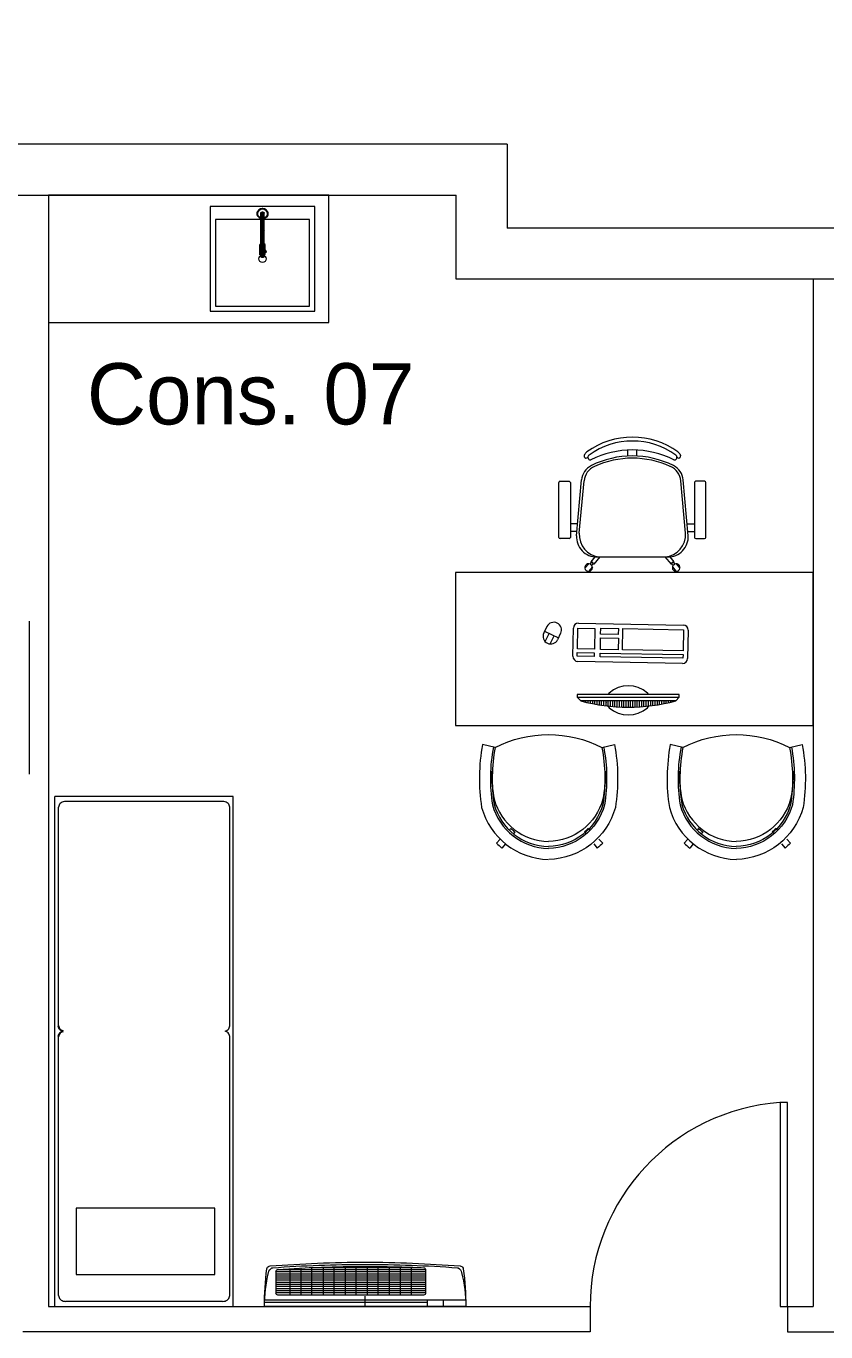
# Model space of a CAD drawing. Header units: metres. Extents: x 2999 to 3109, y 1752 to 1796.
# Drawn here: x 3005.04 to 3008.18, y 1769.42 to 1774.55 of the extents above; entities that cross this region are included whole.
import ezdxf

# ---------------------------------------------------------------- set-up
doc = ezdxf.new("R2010")
doc.units = ezdxf.units.M
for name, color, linetype in [('Lay Out', 31, 'Continuous'), ('PAREDES', 7, 'Continuous'), ('VAGAS', 253, 'Continuous')]:
    doc.layers.add(name, color=color, linetype=linetype)
doc.styles.add('PADRAO MK', font='')
doc.styles.add('ROMANS', font='romans', dxfattribs={"height": 0.16})
doc.styles.get("Standard").update_dxf_attribs({"font": 'arial.ttf'})
doc.styles.get('PADRAO MK').set_extended_font_data('AvantGarde Bk BT')
doc.dimstyles.new('Cota', dxfattribs={"dimtxt": 0.07, "dimasz": 0.08, "dimexe": 0.04, "dimexo": 0.04, "dimgap": 0.02, "dimtad": 1, "dimtxsty": 'Standard', "dimcen": 2.5, "dimclrd": 252, "dimclre": 252, "dimadec": 0, "dimazin": 0, "dimtfac": 1, "dimtmove": 0, "dimatfit": 3, "dimfxl": 1, "dimarcsym": 0})

# ---------------------------------------------------------------- blocks, each defined once
blk = doc.blocks.new('*D8')
at = {"layer": 'DEFPOINTS', "color": 0, "transparency": 16777216}
for p in [(3103.6223, 1794.6316), (2999.3766, 1774.0836), (3103.6223, 1773.8875)]:
    blk.add_point(p, dxfattribs=at)
at = {"layer": 'VAGAS', "color": 1, "lineweight": -2, "transparency": 16777216}
for p, q in [((2999.3766, 1774.3836), (2999.3766, 1795.1316)), ((3103.6223, 1774.1875), (3103.6223, 1795.1316)), ((2999.7266, 1794.6316), (3103.2723, 1794.6316))]:
    blk.add_line(p, q, dxfattribs=at)
at = {"layer": 'VAGAS', "color": 1, "transparency": 16777216}
for points in [[(2999.7266, 1794.6899), (2999.7266, 1794.5732), (2999.3766, 1794.6316)], [(3103.2723, 1794.6899), (3103.2723, 1794.5732), (3103.6223, 1794.6316)]]:
    blk.add_solid(points, dxfattribs=at)
at = {"layer": 'VAGAS', "color": 7, "transparency": 16777216, "insert": (3051.4994, 1795.4458), "char_height": 0.16, "attachment_point": 5, "style": 'ROMANS'}
blk.add_mtext('{\\H7.5x;104,25}', dxfattribs=at)
blk = doc.blocks.new('_ArchTick')
at = {"color": 0, "linetype": 'ByBlock', "const_width": 0.15}
blk.add_lwpolyline([(-0.5, -0.5), (0.5, 0.5)], dxfattribs=at)
blk = doc.blocks.new('A$C4E226C7C')
at = {"layer": 'Lay Out'}
for p, q in [((0, 0), (0.004, 0.0004)), ((0.004, 0.0004), (0.0078, 0.0017)), ((0.0078, 0.0017), (0.0114, 0.0037)), ((0.0114, 0.0037), (0.0147, 0.0065)), ((0.0147, 0.0065), (0.0175, 0.0099)), ((0.0175, 0.0099), (0.0198, 0.0138)), ((0.0198, 0.0138), (0.0213, 0.0178)), ((0.0213, 0.0178), (0.0228, 0.0138)), ((0.0228, 0.0138), (0.0251, 0.0099)), ((0.0251, 0.0099), (0.0279, 0.0065)), ((0.0279, 0.0065), (0.0311, 0.0037)), ((0.0311, 0.0037), (0.0347, 0.0017)), ((0.0347, 0.0017), (0.0385, 0.0004)), ((0.0385, 0.0004), (0.0424, 0))]:
    blk.add_line(p, q, dxfattribs=at)
blk = doc.blocks.new('torneira 00')
at = {"layer": 'Lay Out'}
for p, q in [((-0.0049, -0.1393), (-0.0049, -0.0199)), ((-0.0033, -0.1387), (-0.0033, -0.0163)), ((0, -0.1381), (0, -0.0149)), ((0.0037, -0.1386), (0.0037, -0.0165)), ((0.0051, -0.1391), (0.0051, -0.0199)), ((-0.0018, -0.1501), (-0.0136, -0.1708)), ((0, -0.151), (-0.0118, -0.1717)), ((-0.0086, -0.1621), (-0.0086, -0.1418)), ((-0.0074, -0.1823), (-0.0074, -0.1426)), ((-0.0048, -0.1838), (-0.0048, -0.1438)), ((-0.0001, -0.1848), (-0.0001, -0.1446)), ((0.0046, -0.1839), (0.0046, -0.1437)), ((0.0074, -0.1825), (0.0074, -0.1423)), ((0.0086, -0.1816), (0.0086, -0.1414)), ((-0.0086, -0.1814), (-0.0086, -0.1661)), ((-0.0057, -0.1834), (-0.0057, -0.19)), ((0.0058, -0.1834), (0.0058, -0.19))]:
    blk.add_line(p, q, dxfattribs=at)
for centre, radius, start, end in [((0, -0.0199), 0.0199, 284.6096, 255.5383), ((0.0001, -0.0199), 0.005, 0.2444, 179.7148), ((0.0001, -0.0897), 0.005, 0.2444, 179.7148), ((-0.0012, -0.1512), 0.00127, 11.3567, 115.5731), ((-0.0125, -0.1709), 0.00109, 176.6381, 310.2917), ((0, -0.1796), 0.0119, 241.1536, 298.8464)]:
    blk.add_arc(centre, radius, start, end, dxfattribs=at)
at = {"layer": 'Lay Out', "ltscale": 0.6}
for centre, radius, start, end in [((0.0002, -0.1507), 0.0126, 48.0935, 134.6113), ((-0.0002, -0.1308), 0.0138, 232.8261, 309.8787), ((0.0001, -0.1719), 0.0128, 227.2491, 311.4193)]:
    blk.add_arc(centre, radius, start, end, dxfattribs=at)

msp = doc.modelspace()

# ---------------------------------------------------------------- hatches: boundary and pattern name
at = {"layer": 'PAREDES', "lineweight": 0}
h = msp.add_hatch(dxfattribs=at)
h.set_pattern_fill('ANSI31', color=253, scale=0.07, angle=225, style=0)
h.set_pattern_definition([(270, (3035.410493, 1766.125354), (0.00875, -2e-18), [])])
h.paths.add_polyline_path([(3007.5878, 1771.8997), (3007.2146, 1771.8997, 0.133994)])

# ---------------------------------------------------------------- linework, layer by layer
at = {"layer": 'PAREDES', "color": 253, "lineweight": 0}
for p, q in [((3006.9266, 1774.0836), (2999.3766, 1774.0836)), ((3006.9266, 1774.0836), (3006.9266, 1773.7536)), ((2999.5766, 1773.8836), (3006.7266, 1773.8836)), ((3005.1266, 1773.8836), (3005.1266, 1769.5239)), ((3006.2266, 1773.8836), (3005.1266, 1773.8836)), ((3005.1266, 1773.8836), (3005.1266, 1773.3836)), ((3006.2266, 1773.3836), (3006.2266, 1773.8836)), ((3006.7266, 1773.5536), (3006.7266, 1773.8836)), ((3015.4766, 1773.7536), (3006.9266, 1773.7536)), ((3015.6766, 1773.5536), (3006.7266, 1773.5536)), ((3008.1266, 1773.5536), (3008.1266, 1769.5239)), ((3005.1266, 1773.3836), (3006.2266, 1773.3836)), ((3007.4, 1772.8602), (3007.4, 1772.8837)), ((3007.435, 1772.8602), (3007.435, 1772.8837)), ((3007.1292, 1772.5411), (3007.1292, 1772.7561)), ((3007.1342, 1772.7611), (3007.1692, 1772.7611)), ((3007.1742, 1772.7561), (3007.1742, 1772.5411)), ((3007.1983, 1772.5477), (3007.2179, 1772.7664)), ((3007.2087, 1772.5577), (3007.2277, 1772.7623)), ((3007.6262, 1772.5577), (3007.6073, 1772.7623)), ((3007.6367, 1772.5477), (3007.6171, 1772.7664)), ((3007.6608, 1772.7561), (3007.6608, 1772.5411)), ((3007.7008, 1772.7611), (3007.6658, 1772.7611)), ((3007.7058, 1772.5411), (3007.7058, 1772.7561)), ((3007.2024, 1772.5941), (3007.1742, 1772.5941)), ((3007.2004, 1772.5641), (3007.1742, 1772.5641)), ((3007.6325, 1772.5941), (3007.6608, 1772.5941)), ((3007.6346, 1772.5641), (3007.6608, 1772.5641)), ((3007.1692, 1772.5361), (3007.1342, 1772.5361)), ((3007.6658, 1772.5361), (3007.7008, 1772.5361)), ((3007.2706, 1772.4644), (3007.2545, 1772.4451)), ((3007.2899, 1772.4641), (3007.266, 1772.4355)), ((3007.2782, 1772.4641), (3007.5568, 1772.4641)), ((3007.5451, 1772.4641), (3007.569, 1772.4355)), ((3007.5646, 1772.4641), (3007.5805, 1772.4451)), ((3007.2461, 1772.4377), (3007.2311, 1772.4198)), ((3007.2605, 1772.4257), (3007.2456, 1772.4077)), ((3007.2545, 1772.4451), (3007.256, 1772.4438)), ((3007.2645, 1772.4367), (3007.266, 1772.4355)), ((3007.5704, 1772.4367), (3007.569, 1772.4355)), ((3007.5744, 1772.4257), (3007.5894, 1772.4077)), ((3007.5805, 1772.4451), (3007.579, 1772.4438)), ((3007.5889, 1772.4377), (3007.6039, 1772.4198)), ((3008.1266, 1772.4036), (3006.7238, 1772.4036)), ((3006.7238, 1772.4036), (3006.7238, 1771.8036)), ((3008.1266, 1771.8036), (3008.1266, 1772.4036)), ((3005.0516, 1772.2117), (3005.0516, 1771.6117)), ((3007.2066, 1772.2044), (3007.6164, 1772.1969)), ((3007.0822, 1772.191), (3007.07, 1772.166)), ((3007.0733, 1772.1728), (3007.1273, 1772.1465)), ((3007.0752, 1772.1322), (3007.0908, 1772.1643)), ((3007.0946, 1772.1229), (3007.1102, 1772.1549)), ((3007.1361, 1772.1647), (3007.124, 1772.1397)), ((3007.1842, 1772.0746), (3007.1862, 1772.1847)), ((3007.2016, 1772.1034), (3007.2031, 1772.1846)), ((3007.2031, 1772.1846), (3007.2699, 1772.1833)), ((3007.2699, 1772.1833), (3007.2683, 1772.1022)), ((3007.2929, 1772.1613), (3007.2933, 1772.1847)), ((3007.3633, 1772.1599), (3007.2929, 1772.1613)), ((3007.2933, 1772.1847), (3007.3637, 1772.1834)), ((3007.3633, 1772.1599), (3007.3637, 1772.1834)), ((3007.3784, 1772.1001), (3007.3799, 1772.1831)), ((3007.3799, 1772.1831), (3007.6181, 1772.1786)), ((3007.6181, 1772.1786), (3007.6165, 1772.0957)), ((3007.6361, 1772.1765), (3007.634, 1772.0663)), ((3007.2683, 1772.1022), (3007.2016, 1772.1034)), ((3007.2918, 1772.1018), (3007.2926, 1772.1468)), ((3007.3622, 1772.1004), (3007.2918, 1772.1018)), ((3007.2926, 1772.1468), (3007.363, 1772.1455)), ((3007.363, 1772.1455), (3007.3622, 1772.1004)), ((3007.201, 1772.0746), (3007.2013, 1772.089)), ((3007.2678, 1772.0733), (3007.201, 1772.0746)), ((3007.2013, 1772.089), (3007.2681, 1772.0878)), ((3007.6137, 1772.0467), (3007.2038, 1772.0542)), ((3007.2681, 1772.0878), (3007.2678, 1772.0733)), ((3007.2913, 1772.0729), (3007.2915, 1772.0873)), ((3007.616, 1772.0668), (3007.2913, 1772.0729)), ((3007.2915, 1772.0873), (3007.6163, 1772.0812)), ((3007.6165, 1772.0957), (3007.3784, 1772.1001)), ((3007.6163, 1772.0812), (3007.616, 1772.0668)), ((3007.6012, 1771.9247), (3007.2012, 1771.9247)), ((3007.2012, 1771.9247), (3007.2012, 1771.9147)), ((3007.2012, 1771.9147), (3007.6012, 1771.9147)), ((3007.2012, 1771.9147), (3007.2146, 1771.8997)), ((3007.5878, 1771.8997), (3007.2146, 1771.8997)), ((3007.6012, 1771.9147), (3007.5878, 1771.8997)), ((3007.6012, 1771.9147), (3007.6012, 1771.9247)), ((3006.7238, 1771.8036), (3006.7238, 1771.8036)), ((3006.7238, 1771.8036), (3006.7238, 1771.8036)), ((3006.7238, 1771.8036), (3008.1266, 1771.8036)), ((3006.879, 1771.7169), (3006.8298, 1771.7284)), ((3007.2979, 1771.7169), (3007.3471, 1771.7284)), ((3007.6154, 1771.7169), (3007.5662, 1771.7284)), ((3008.0343, 1771.7169), (3008.0835, 1771.7284)), ((3005.1516, 1769.5239), (3005.1516, 1771.5239)), ((3005.8516, 1771.5239), (3005.1516, 1771.5239)), ((3005.1669, 1771.4865), (3005.1665, 1771.4826)), ((3005.1682, 1771.4903), (3005.1669, 1771.4865)), ((3005.1702, 1771.4939), (3005.1682, 1771.4903)), ((3005.173, 1771.4971), (3005.1702, 1771.4939)), ((3005.1764, 1771.4999), (3005.173, 1771.4971)), ((3005.1803, 1771.5021), (3005.1764, 1771.4999)), ((3005.1847, 1771.5038), (3005.1803, 1771.5021)), ((3005.1893, 1771.5048), (3005.1847, 1771.5038)), ((3005.1941, 1771.5051), (3005.1893, 1771.5048)), ((3005.8101, 1771.5051), (3005.1941, 1771.5051)), ((3005.8149, 1771.5048), (3005.8101, 1771.5051)), ((3005.8196, 1771.5038), (3005.8149, 1771.5048)), ((3005.8239, 1771.5021), (3005.8196, 1771.5038)), ((3005.8279, 1771.4999), (3005.8239, 1771.5021)), ((3005.8313, 1771.4971), (3005.8279, 1771.4999)), ((3005.834, 1771.4939), (3005.8313, 1771.4971)), ((3005.8361, 1771.4903), (3005.834, 1771.4939)), ((3005.8373, 1771.4865), (3005.8361, 1771.4903)), ((3005.8377, 1771.4826), (3005.8373, 1771.4865)), ((3005.8516, 1769.5239), (3005.8516, 1771.5239)), ((3005.1665, 1770.6247), (3005.1665, 1771.4826)), ((3005.8377, 1770.6247), (3005.8377, 1771.4826)), ((3006.9409, 1771.3993), (3006.9345, 1771.3929)), ((3006.9567, 1771.3854), (3006.951, 1771.3782)), ((3007.229, 1771.3854), (3007.2347, 1771.3782)), ((3007.2448, 1771.3993), (3007.2512, 1771.3929)), ((3007.6773, 1771.3993), (3007.671, 1771.3929)), ((3007.6932, 1771.3854), (3007.6874, 1771.3782)), ((3007.9654, 1771.3854), (3007.9711, 1771.3782)), ((3007.9813, 1771.3993), (3007.9876, 1771.3929)), ((3006.8992, 1771.3569), (3006.884, 1771.3415)), ((3006.9193, 1771.339), (3006.9057, 1771.3222)), ((3007.2664, 1771.339), (3007.2799, 1771.3222)), ((3007.2865, 1771.3569), (3007.3016, 1771.3415)), ((3007.6356, 1771.3569), (3007.6205, 1771.3415)), ((3007.6557, 1771.339), (3007.6422, 1771.3222)), ((3008.0028, 1771.339), (3008.0164, 1771.3222)), ((3008.0229, 1771.3569), (3008.0381, 1771.3415)), ((3005.834, 1770.6134), (3005.8361, 1770.617)), ((3005.8361, 1770.617), (3005.8373, 1770.6208)), ((3005.8373, 1770.6208), (3005.8377, 1770.6247)), ((3005.1665, 1769.5664), (3005.1665, 1770.5823)), ((3005.8199, 1770.6036), (3005.8239, 1770.6052)), ((3005.8239, 1770.6021), (3005.8199, 1770.6036)), ((3005.8239, 1770.6052), (3005.8279, 1770.6074)), ((3005.8279, 1770.5998), (3005.8239, 1770.6021)), ((3005.8279, 1770.6074), (3005.8313, 1770.6102)), ((3005.8313, 1770.597), (3005.8279, 1770.5998)), ((3005.8313, 1770.6102), (3005.834, 1770.6134)), ((3005.834, 1770.5938), (3005.8313, 1770.597)), ((3005.8361, 1770.5901), (3005.834, 1770.5938)), ((3005.8373, 1770.5863), (3005.8361, 1770.5901)), ((3005.8377, 1770.5823), (3005.8373, 1770.5863)), ((3005.8377, 1769.5664), (3005.8377, 1770.5823)), ((3008.0266, 1770.3239), (3007.9966, 1770.3239)), ((3007.9966, 1770.3239), (3007.9966, 1769.5239)), ((3008.0266, 1769.5239), (3008.0266, 1770.3239)), ((3005.7684, 1769.9088), (3005.2352, 1769.9088)), ((3006.0189, 1769.6606), (3006.0189, 1769.5764)), ((3006.6064, 1769.6593), (3006.0189, 1769.6593)), ((3006.6064, 1769.651), (3006.0189, 1769.651)), ((3006.6064, 1769.6427), (3006.0189, 1769.6427)), ((3006.6064, 1769.6676), (3006.0227, 1769.6676)), ((3006.0745, 1769.5683), (3006.0745, 1769.6719)), ((3006.1181, 1769.5683), (3006.1181, 1769.6743)), ((3006.5889, 1769.6758), (3006.149, 1769.6758)), ((3006.1604, 1769.5683), (3006.1604, 1769.6763)), ((3006.2054, 1769.5683), (3006.2054, 1769.6781)), ((3006.2474, 1769.5683), (3006.2474, 1769.6793)), ((3006.2916, 1769.5683), (3006.2916, 1769.6805)), ((3006.3338, 1769.5683), (3006.3338, 1769.6805)), ((3006.378, 1769.5683), (3006.378, 1769.6805)), ((3006.42, 1769.5683), (3006.42, 1769.6805)), ((3006.465, 1769.5683), (3006.465, 1769.6799)), ((3006.5072, 1769.5683), (3006.5072, 1769.6788)), ((3006.5509, 1769.5683), (3006.5509, 1769.6774)), ((3006.6064, 1769.6673), (3006.6064, 1769.5764)), ((3006.6064, 1769.6345), (3006.0189, 1769.6345)), ((3006.6064, 1769.6262), (3006.0189, 1769.6262)), ((3006.6064, 1769.6179), (3006.0189, 1769.6179)), ((3006.6064, 1769.6097), (3006.0189, 1769.6097)), ((3006.6064, 1769.6014), (3006.0189, 1769.6014)), ((3006.6064, 1769.5931), (3006.0189, 1769.5931)), ((3005.1665, 1769.5664), (3005.1669, 1769.5625)), ((3005.1669, 1769.5625), (3005.1682, 1769.5586)), ((3005.1682, 1769.5586), (3005.1702, 1769.555)), ((3005.1702, 1769.555), (3005.173, 1769.5518)), ((3005.173, 1769.5518), (3005.1764, 1769.5489)), ((3005.1764, 1769.5489), (3005.1803, 1769.5467)), ((3005.1803, 1769.5467), (3005.1847, 1769.545)), ((3005.1847, 1769.545), (3005.1893, 1769.544)), ((3005.1893, 1769.544), (3005.1941, 1769.5436)), ((3005.8101, 1769.5436), (3005.1941, 1769.5436)), ((3005.8101, 1769.5436), (3005.8149, 1769.544)), ((3005.8149, 1769.544), (3005.8196, 1769.545)), ((3005.8196, 1769.545), (3005.8239, 1769.5467)), ((3005.8239, 1769.5467), (3005.8279, 1769.5489)), ((3005.8279, 1769.5489), (3005.8313, 1769.5518)), ((3005.8313, 1769.5518), (3005.834, 1769.555)), ((3005.834, 1769.555), (3005.8361, 1769.5586)), ((3005.8361, 1769.5586), (3005.8373, 1769.5625)), ((3005.8373, 1769.5625), (3005.8377, 1769.5664)), ((3005.9742, 1769.5492), (3006.7636, 1769.5492)), ((3005.9742, 1769.5405), (3006.613, 1769.5405)), ((3006.6064, 1769.5849), (3006.0189, 1769.5849)), ((3006.6064, 1769.5766), (3006.0189, 1769.5766)), ((3006.5985, 1769.5683), (3006.0269, 1769.5683)), ((3006.3689, 1769.5239), (3006.3689, 1769.5639)), ((3006.613, 1769.5492), (3006.613, 1769.5239)), ((3006.675, 1769.5492), (3006.675, 1769.5239)), ((3005.1266, 1769.5239), (3007.2516, 1769.5239)), ((3005.1516, 1769.5239), (3005.8516, 1769.5239)), ((3006.7639, 1769.5239), (3005.9739, 1769.5239)), ((3007.2516, 1769.5239), (3007.2516, 1769.4239)), ((3007.9966, 1769.5239), (3008.0266, 1769.5239)), ((3008.0266, 1769.5239), (3008.1266, 1769.5239)), ((3008.0266, 1769.5239), (3008.0266, 1769.4239)), ((3007.2516, 1769.4239), (3005.0266, 1769.4239)), ((3008.0266, 1769.4239), (3008.3266, 1769.4239))]:
    msp.add_line(p, q, dxfattribs=at)
for points in [[(3005.9709, 1773.8386), (3005.7614, 1773.8386), (3005.7614, 1773.4286), (3006.1714, 1773.4286), (3006.1714, 1773.8386), (3005.9709, 1773.8386)], [(3005.9619, 1773.7886), (3005.7814, 1773.7886), (3005.7814, 1773.4486), (3006.1514, 1773.4486), (3006.1514, 1773.7886), (3005.9709, 1773.7886)]]:
    msp.add_lwpolyline(points, dxfattribs=at)
for points in [[(3006.879, 1771.7169, -0.240642), (3007.2979, 1771.7169, -0.685149)], [(3007.6154, 1771.7169, -0.240642), (3008.0343, 1771.7169, -0.685149)], [(3006.8298, 1771.7284, 0.08651), (3006.8261, 1771.4816, 0.333303), (3007.0877, 1771.2778, 0.330827)], [(3006.872, 1771.7186, 0.084492), (3006.8681, 1771.492, 0.332034), (3007.0883, 1771.3209, 0.328672)], [(3006.879, 1771.7169, 0.084125), (3006.8751, 1771.4937, 0.331795), (3007.0884, 1771.3281, -139.306789)], [(3007.2979, 1771.7169, -0.084125), (3007.3017, 1771.4937, -0.331795), (3007.0884, 1771.3281, 139.306841)], [(3007.3049, 1771.7186, -0.084492), (3007.3087, 1771.492, -0.332034), (3007.0885, 1771.3209, -0.328672)], [(3007.3471, 1771.7284, -0.08651), (3007.3507, 1771.4816, -0.333303), (3007.0892, 1771.2778, -0.330827)], [(3007.5662, 1771.7284, 0.08651), (3007.5626, 1771.4816, 0.333303), (3007.8241, 1771.2778, 0.330827)], [(3007.6084, 1771.7186, 0.084492), (3007.6046, 1771.492, 0.332034), (3007.8248, 1771.3209, 0.328672)], [(3007.6154, 1771.7169, 0.084125), (3007.6116, 1771.4937, 0.331795), (3007.8249, 1771.3281, -139.306789)], [(3008.0343, 1771.7169, -0.084125), (3008.0382, 1771.4937, -0.331795), (3007.8249, 1771.3281, 139.306841)], [(3008.0413, 1771.7186, -0.084492), (3008.0452, 1771.492, -0.332034), (3007.825, 1771.3209, -0.328672)], [(3008.0835, 1771.7284, -0.08651), (3008.0872, 1771.4816, -0.333303), (3007.8256, 1771.2778, -0.330827)], [(3006.8644, 1771.6232, 0.041347), (3006.8751, 1771.5134, 0.331795), (3007.0884, 1771.3478, -138.320634)], [(3007.3124, 1771.6232, -0.041347), (3007.3017, 1771.5134, -0.331795), (3007.0884, 1771.3478, 138.320634)], [(3007.6009, 1771.6232, 0.041347), (3007.6116, 1771.5134, 0.331795), (3007.8249, 1771.3478, -138.320634)], [(3008.0489, 1771.6232, -0.041347), (3008.0382, 1771.5134, -0.331795), (3007.8249, 1771.3478, 138.320634)], [(3006.9409, 1771.3993, 0.017746), (3006.9567, 1771.3854, 0.334398)], [(3007.2448, 1771.3993, -0.017746), (3007.229, 1771.3854, -0.334398)], [(3007.6773, 1771.3993, 0.017746), (3007.6932, 1771.3854, 0.334398)], [(3007.9813, 1771.3993, -0.017746), (3007.9654, 1771.3854, -0.334398)], [(3006.884, 1771.3415, 0.024394), (3006.9057, 1771.3222, 0.334398)], [(3007.3016, 1771.3415, -0.024394), (3007.2799, 1771.3222, -0.334398)], [(3007.6205, 1771.3415, 0.024394), (3007.6422, 1771.3222, 0.334398)], [(3008.0381, 1771.3415, -0.024394), (3008.0164, 1771.3222, -0.334398)]]:
    msp.add_lwpolyline(points, format="xyb", dxfattribs=at)
msp.add_lwpolyline([(3005.2352, 1769.9088), (3005.2352, 1769.6487), (3005.7795, 1769.6487), (3005.7795, 1769.9088)], close=True, dxfattribs=at)
for centre, radius in [((3005.9664, 1773.6336), 0.0139), ((3007.2576, 1772.4371), 0.005), ((3007.5774, 1772.4371), 0.005)]:
    msp.add_circle(centre, radius, dxfattribs=at)
for centre, radius, start, end in [((3007.4175, 1772.6289), 0.3052, 54.1238, 125.8762), ((3007.255, 1772.8541), 0.0275, 126.5429, 154.8545), ((3007.4175, 1772.6289), 0.2902, 54.1442, 125.8558), ((3007.4175, 1772.6289), 0.2902, 54.1442, 125.8558), ((3007.4175, 1772.5219), 0.3622, 63.2374, 116.7626), ((3007.4175, 1772.5219), 0.3622, 63.2374, 116.7626), ((3007.58, 1772.8541), 0.0275, 25.1455, 53.4571), ((3007.2876, 1772.7601), 0.07, 116.3953, 174.8788), ((3007.2974, 1772.7558), 0.07, 114.2639, 174.7001), ((3007.2356, 1772.8602), 0.00782, 134.6745, 330.1891), ((3007.2527, 1772.8551), 0.01, 154.8545, 279.6706), ((3007.2527, 1772.8551), 0.01, 154.8545, 279.6706), ((3007.255, 1772.8541), 0.0125, 126.8699, 154.8545), ((3007.255, 1772.8541), 0.0125, 126.8699, 154.8545), ((3007.4175, 1772.4984), 0.3622, 63.6047, 116.3953), ((3007.4175, 1772.4895), 0.3622, 65.7361, 114.2639), ((3007.5376, 1772.7558), 0.07, 5.2999, 65.7361), ((3007.5474, 1772.7601), 0.07, 5.1212, 63.6047), ((3007.5823, 1772.8551), 0.01, 260.3294, 25.1455), ((3007.5823, 1772.8551), 0.01, 260.3294, 25.1455), ((3007.58, 1772.8541), 0.0125, 25.1455, 53.1301), ((3007.58, 1772.8541), 0.0125, 25.1455, 53.1301), ((3007.5994, 1772.8602), 0.00782, 209.8109, 45.3255), ((3007.1342, 1772.7561), 0.005, 90, 180), ((3007.1692, 1772.7561), 0.005, 0, 90), ((3007.6658, 1772.7561), 0.005, 90, 180), ((3007.7008, 1772.7561), 0.005, 0, 90), ((3007.1342, 1772.5411), 0.005, 180, 270), ((3007.1692, 1772.5411), 0.005, 270, 0), ((3007.2782, 1772.5441), 0.08, 177.4308, 270), ((3007.2973, 1772.5526), 0.0887, 176.7478, 264.4075), ((3007.5377, 1772.5526), 0.0887, 275.5925, 3.2522), ((3007.5568, 1772.5441), 0.08, 270, 2.5692), ((3007.6658, 1772.5411), 0.005, 180, 270), ((3007.7008, 1772.5411), 0.005, 270, 0), ((3007.2458, 1772.4227), 0.015, 62.7161, 38.5364), ((3007.257, 1772.4364), 0.0075, 1.9801, 98.3595), ((3007.5779, 1772.4364), 0.0075, 81.6405, 178.0199), ((3007.5892, 1772.4227), 0.015, 141.4636, 117.2839), ((3007.1092, 1772.1779), 0.03, 334.0346, 154.0346), ((3007.2062, 1772.1844), 0.02, 88.9518, 178.9518), ((3007.097, 1772.1528), 0.03, 154.0346, 334.0346), ((3007.6161, 1772.1769), 0.02, 358.9518, 88.9518), ((3007.2042, 1772.0742), 0.02, 178.9518, 268.9518), ((3007.614, 1772.0667), 0.02, 268.9518, 358.9518), ((3007.4012, 1771.8452), 0.1136, 48.6233, 131.3767), ((3007.4012, 1772.5834), 0.7087, 254.7363, 285.2637), ((3007.3697, 1771.8907), 0.059, 137.5629, 144.7773), ((3007.4328, 1771.8907), 0.059, 35.2227, 42.4371), ((3007.3697, 1771.9123), 0.059, 199.4175, 200.0563), ((3007.3697, 1771.9123), 0.059, 214.0821, 222.4371), ((3007.4012, 1771.9578), 0.1136, 228.6233, 311.3767), ((3007.4328, 1771.9123), 0.059, 317.5629, 325.9179), ((3008.0552, 1769.5224), 0.8037, 94.1856, 179.892)]:
    msp.add_arc(centre, radius, start, end, dxfattribs=at)
at = {"layer": 'PAREDES', "color": 253, "lineweight": 0, "extrusion": (0, 0, -1)}
for centre, major_axis, ratio, start_param, end_param in [((3006.3689, 1764.5909), (5.3181, 0.4513), 0.956584, -1.559656, -1.489801), ((3006.3689, 1764.5909), (-5.3181, 0.4513), 0.956584, 1.489801, 1.559656), ((3007.0589, 1769.5239), (0, 1.1099), 0.977548, 4.712389, 4.84572), ((3006.4983, 1769.5239), (0, 0.5364), 0.977548, 4.712389, 4.962084), ((3005.9914, 1769.6704), (0, 0.00812), 0.977548, -1.437465, -1.062803), ((3005.9988, 1769.6662), (0, 0.0168), 0.977548, -1.062803, -0.143544), ((3006.0135, 1769.6527), (0, 0.0242), 0.977548, -1.415455, -0.432642), ((3006.0069, 1769.6673), (0.00567, 0.00567), 1, -1.20946, -0.85658), ((3006.3689, 1764.5909), (0, 5.098), 0.977548, -0.072811, 0), ((3006.0269, 1769.6606), (0, 0.00812), 0.977548, -1.570796, -0.068908), ((3006.3689, 1764.5909), (0, 5.0899), 0.977548, -0.068908, 0), ((3006.3689, 1764.5909), (0, 5.098), 0.977548, 0, 0.072811), ((3006.3689, 1764.5909), (0, 5.0899), 0.977548, 0, 0.046227), ((3006.5985, 1769.6673), (0, 0.00812), 0.977548, 0.046227, 1.570796), ((3006.7309, 1769.6673), (0.00567, 0.00567), 1, -0.714217, -0.361336), ((3006.7243, 1769.6527), (0, 0.0242), 0.977548, 0.432642, 1.415455), ((3006.739, 1769.6662), (0, 0.0168), 0.977548, 0.143544, 1.062803), ((3006.2395, 1769.5239), (0, 0.5364), 0.977548, 1.321101, 1.570796), ((3006.7464, 1769.6704), (0, 0.00812), 0.977548, 1.062803, 1.437465), ((3005.6789, 1769.5239), (0, 1.1099), 0.977548, 1.437465, 1.570796), ((3006.0269, 1769.5764), (0, 0.00812), 0.977548, 3.141593, 4.712389), ((3006.5985, 1769.5764), (0, 0.00812), 0.977548, 1.570796, 3.141593)]:
    msp.add_ellipse(centre, major_axis=major_axis, ratio=ratio, start_param=start_param, end_param=end_param, dxfattribs=at)

# ---------------------------------------------------------------- block references
at = {"layer": 'PAREDES', "color": 253, "lineweight": 0, "extrusion": (0, 0, -1), "zscale": -1}
msp.add_blockref('torneira 00', (-3005.9664, 1773.8317), dxfattribs=at)
at = {"layer": 'PAREDES', "color": 253, "lineweight": 0, "xscale": -1, "rotation": 270}
msp.add_blockref('A$C4E226C7C', (3005.1665, 1770.5823), dxfattribs=at)

# ---------------------------------------------------------------- texts
at = {"layer": 'PAREDES', "color": 253, "lineweight": 0, "style": 'PADRAO MK'}
msp.add_text('Cons. 07', height=0.24, dxfattribs=at).set_placement((3005.2777, 1772.9843))

# ---------------------------------------------------------------- dimensions: what is measured, and where the dimension line sits
at = {"layer": 'VAGAS', "color": 253}
dim = msp.add_linear_dim(base=(3103.6223, 1794.6316), p1=(2999.3766, 1774.0836), p2=(3103.6223, 1773.8875), text='{\\H7.5x;<>}', dimstyle='Cota', override={"dimtxt": 0.63, "dimasz": 0.35, "dimexe": 0.5, "dimexo": 0.3, "dimgap": 0.1, "dimtxsty": 'ROMANS', "dimblk1": 'ArchTick', "dimblk2": 'ArchTick', "dimclrd": 1, "dimclre": 1, "dimclrt": 7}, dxfattribs=at)
dim.commit()
dim.dimension.update_dxf_attribs({"geometry": '*D8', "text_midpoint": (3051.4994, 1795.4458)})

doc.saveas('drawing.dxf')
